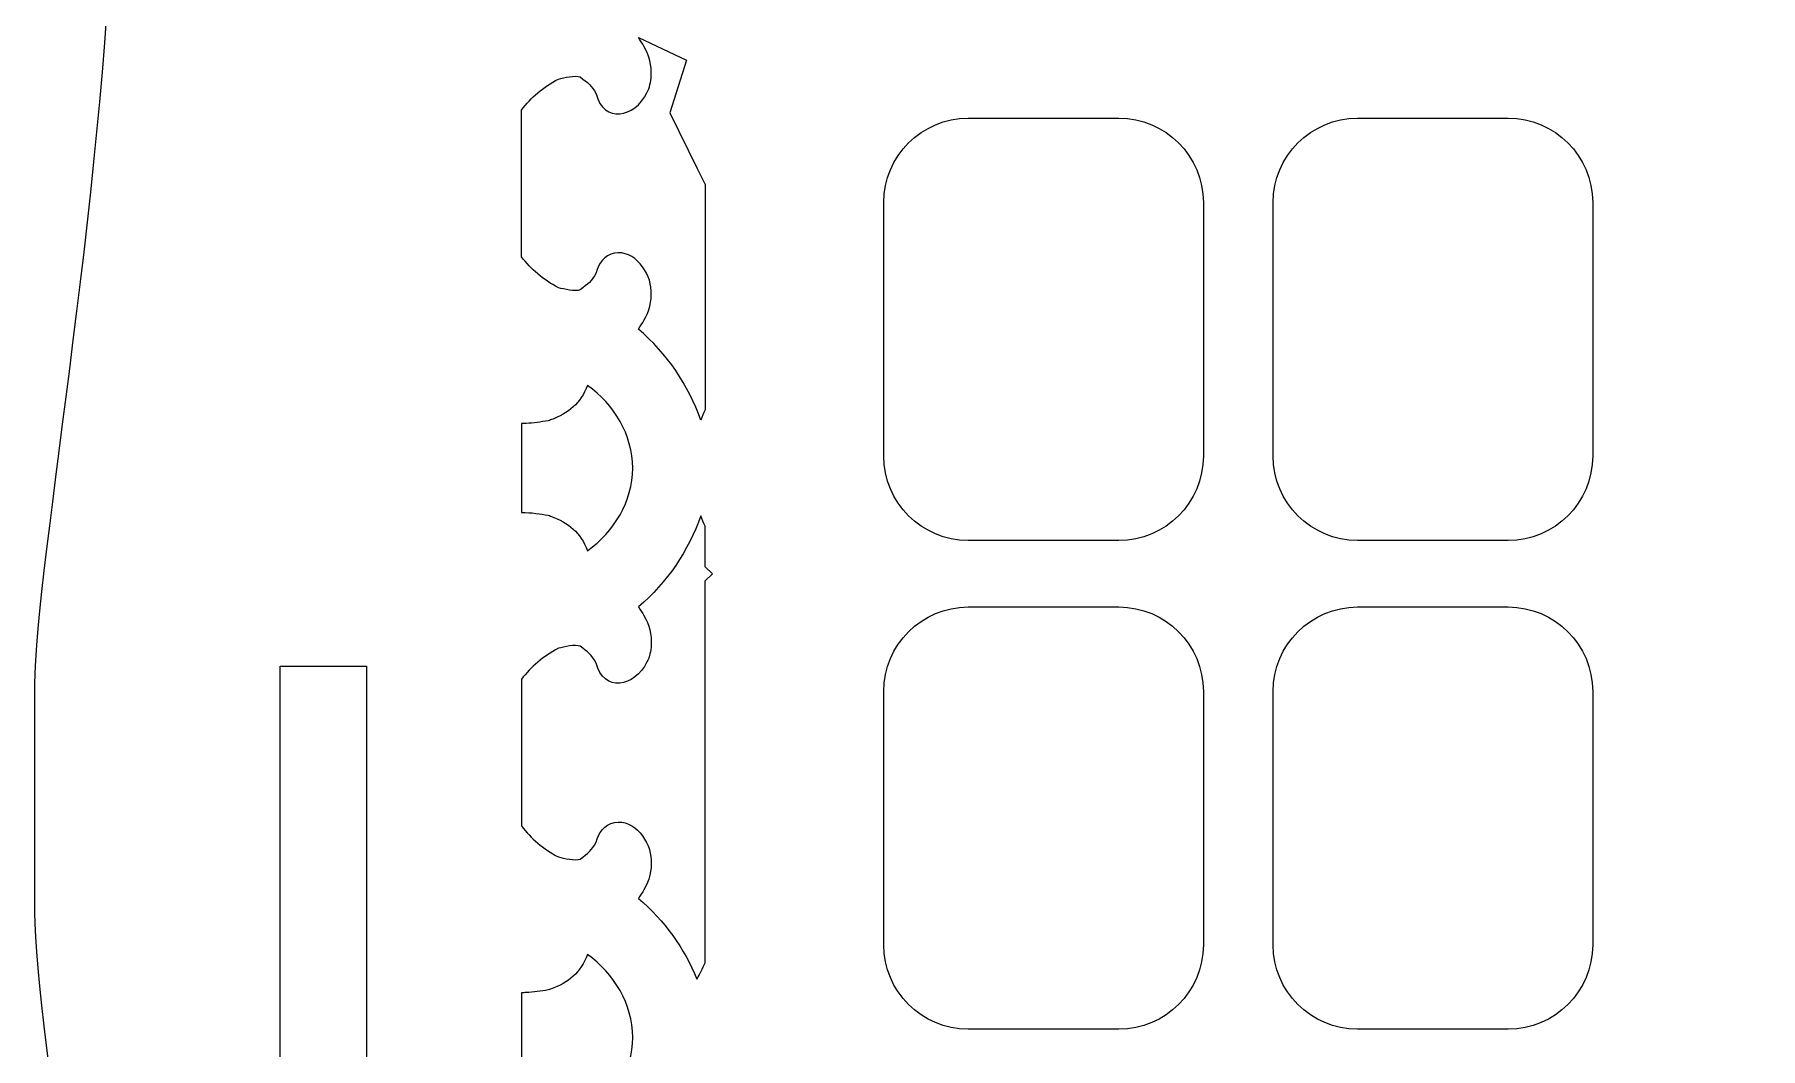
# Model space of a CAD drawing. Header units: centimetres. Extents: x -20.7 to 20.7, y -27.6 to 27.6.
# Drawn here: x -5.86 to -0.25, y -7.06 to -3.76 of the extents above; entities that cross this region are included whole.
import ezdxf

# ---------------------------------------------------------------- set-up
doc = ezdxf.new("R2010")
doc.units = ezdxf.units.CM
doc.header["$MEASUREMENT"] = 0
doc.layers.add('layer 1', color=7, linetype='Continuous')

msp = doc.modelspace()

# ---------------------------------------------------------------- linework, layer by layer
at = {"layer": 'layer 1', "lineweight": 9}
for points, knots in [([(0.18348, 4.29435), (0.18348, 4.29435), (0.83152, 4.29435), (0.83152, 4.29435), (0.83152, 4.29435), (1.03522, 4.29435), (1.20185, 4.12771), (1.20185, 3.92402), (1.20185, 3.92402), (1.20185, 3.92402), (1.20185, 3.92401), (1.20185, 3.92401), (1.20185, 3.92401), (1.20185, 3.7567), (1.08941, 3.61441), (0.93636, 3.56891), (0.93636, 3.56891), (0.93636, 3.56891), (0.95127, 3.55368), (0.95127, 3.55368), (0.95127, 3.55368), (0.95127, 3.55368), (1.11499, 3.38653), (1.11499, 3.38653), (1.11499, 3.38653), (1.11499, 3.38653), (6.86646, -2.48583), (6.86646, -2.48583), (6.86646, -2.48583), (6.86646, -2.48583), (6.86646, -2.98583), (6.86646, -2.98583), (6.86646, -2.98583), (6.86646, -3.12709), (6.75453, -3.2416), (6.61646, -3.2416), (6.61646, -3.2416), (6.61646, -4.12557), (6.86646, -5.4973), (6.86646, -5.86653), (6.86646, -5.86653), (6.86646, -5.86653), (6.86646, -6.60512), (6.86646, -6.60512), (6.86646, -6.60512), (6.86646, -6.97435), (6.61646, -8.34608), (6.61646, -9.23005), (6.61646, -9.23005), (6.75453, -9.23005), (6.86646, -9.34456), (6.86646, -9.48582), (6.86646, -9.48582), (6.86646, -9.48582), (6.86646, -9.98582), (6.86646, -9.98582), (6.86646, -9.98582), (6.86646, -9.98582), (6.61646, -9.98582), (6.61646, -9.98582), (6.61646, -9.98582), (6.61646, -9.98582), (6.3739, -9.98582), (6.3739, -9.98582), (6.3739, -9.98582), (6.3739, -9.98582), (6.06823, -9.98601), (6.06823, -9.98601), (6.06823, -9.98601), (6.06823, -9.98601), (6.06823, -5.81328), (6.06823, -5.81328), (6.06823, -5.81328), (6.06823, -5.81328), (5.78823, -5.81328), (5.78823, -5.81328), (5.78823, -5.81328), (5.78823, -5.81328), (5.78823, -9.98619), (5.78823, -9.98619), (5.78823, -9.98619), (5.78823, -9.98619), (-4.78089, -9.9929), (-4.78089, -9.9929), (-4.78089, -9.9929), (-4.78089, -9.9929), (-4.78089, -5.81328), (-4.78089, -5.81328), (-4.78089, -5.81328), (-4.78089, -5.81328), (-5.06089, -5.81328), (-5.06089, -5.81328), (-5.06089, -5.81328), (-5.06089, -5.81328), (-5.06089, -9.99308), (-5.06089, -9.99308), (-5.06089, -9.99308), (-5.06089, -9.99308), (-5.36247, -9.99327), (-5.36247, -9.99327), (-5.36247, -9.99327), (-5.36247, -9.99327), (-5.60912, -9.99327), (-5.60912, -9.99327), (-5.60912, -9.99327), (-5.60912, -9.99327), (-5.85912, -9.99327), (-5.85912, -9.99327), (-5.85912, -9.99327), (-5.85912, -9.99327), (-5.85912, -9.49327), (-5.85912, -9.49327), (-5.85912, -9.49327), (-5.85912, -9.35201), (-5.74719, -9.2375), (-5.60912, -9.2375), (-5.60912, -9.2375), (-5.60912, -8.35353), (-5.85912, -6.9818), (-5.85912, -6.61257), (-5.85912, -6.61257), (-5.85912, -6.61257), (-5.85912, -5.87398), (-5.85912, -5.87398), (-5.85912, -5.87398), (-5.85912, -5.50475), (-5.60912, -4.13302), (-5.60912, -3.24905), (-5.60912, -3.24905), (-5.74719, -3.24905), (-5.85912, -3.13454), (-5.85912, -2.99328), (-5.85912, -2.99328), (-5.85912, -2.99328), (-5.85912, -2.49328), (-5.85912, -2.49328), (-5.85912, -2.49328), (-5.85912, -2.49328), (0.03967, 3.52912), (0.03967, 3.52912), (0.03967, 3.52912), (0.03967, 3.52912), (0.07864, 3.56892), (0.07864, 3.56892), (0.07864, 3.56892), (-0.07442, 3.61442), (-0.18685, 3.75669), (-0.18685, 3.92401), (-0.18685, 3.92401), (-0.18685, 3.92401), (-0.18685, 3.92402), (-0.18685, 3.92402), (-0.18685, 3.92402), (-0.18685, 4.12771), (-0.02022, 4.29435), (0.18348, 4.29435)], [0, 0, 0, 0, 0.025, 0.025, 0.025, 0.025, 0.05, 0.05, 0.05, 0.05, 0.075, 0.075, 0.075, 0.075, 0.1, 0.1, 0.1, 0.1, 0.125, 0.125, 0.125, 0.125, 0.15, 0.15, 0.15, 0.15, 0.175, 0.175, 0.175, 0.175, 0.2, 0.2, 0.2, 0.2, 0.225, 0.225, 0.225, 0.225, 0.25, 0.25, 0.25, 0.25, 0.275, 0.275, 0.275, 0.275, 0.3, 0.3, 0.3, 0.3, 0.325, 0.325, 0.325, 0.325, 0.35, 0.35, 0.35, 0.35, 0.375, 0.375, 0.375, 0.375, 0.4, 0.4, 0.4, 0.4, 0.425, 0.425, 0.425, 0.425, 0.45, 0.45, 0.45, 0.45, 0.475, 0.475, 0.475, 0.475, 0.5, 0.5, 0.5, 0.5, 0.525, 0.525, 0.525, 0.525, 0.55, 0.55, 0.55, 0.55, 0.575, 0.575, 0.575, 0.575, 0.6, 0.6, 0.6, 0.6, 0.625, 0.625, 0.625, 0.625, 0.65, 0.65, 0.65, 0.65, 0.675, 0.675, 0.675, 0.675, 0.7, 0.7, 0.7, 0.7, 0.725, 0.725, 0.725, 0.725, 0.75, 0.75, 0.75, 0.75, 0.775, 0.775, 0.775, 0.775, 0.8, 0.8, 0.8, 0.8, 0.825, 0.825, 0.825, 0.825, 0.85, 0.85, 0.85, 0.85, 0.875, 0.875, 0.875, 0.875, 0.9, 0.9, 0.9, 0.9, 0.925, 0.925, 0.925, 0.925, 0.95, 0.95, 0.95, 0.95, 1, 1, 1, 1]), ([(-3.89728, -3.77109), (-3.89109, -3.78046), (-3.88415, -3.79012), (-3.8791, -3.79933), (-3.8791, -3.79933), (-3.86248, -3.82958), (-3.85335, -3.86137), (-3.85553, -3.89605), (-3.85553, -3.89605), (-3.8559, -3.91482), (-3.86114, -3.93345), (-3.86934, -3.95026), (-3.86934, -3.95026), (-3.90924, -4.03198), (-4.0106, -4.05029), (-4.0347, -3.95367), (-4.0347, -3.95367), (-4.04819, -3.92693), (-4.06242, -3.91747), (-4.08584, -3.899), (-4.08584, -3.899), (-4.10231, -3.89261), (-4.13904, -3.90082), (-4.15686, -3.90568), (-4.15686, -3.90568), (-4.20657, -3.93154), (-4.24615, -3.96597), (-4.27706, -4.00646), (-4.27706, -4.00646), (-4.27706, -4.00646), (-4.27706, -4.48304), (-4.27706, -4.48304), (-4.27706, -4.48304), (-4.24614, -4.52353), (-4.20657, -4.55796), (-4.15685, -4.58382), (-4.15685, -4.58382), (-4.13904, -4.58868), (-4.1023, -4.5969), (-4.08585, -4.59051), (-4.08585, -4.59051), (-4.06238, -4.57201), (-4.04816, -4.56256), (-4.03465, -4.53574), (-4.03465, -4.53574), (-4.02679, -4.50513), (-4.00799, -4.47827), (-3.9748, -4.47165), (-3.9748, -4.47165), (-3.91044, -4.4588), (-3.85684, -4.53507), (-3.85553, -4.5934), (-3.85553, -4.5934), (-3.85334, -4.6281), (-3.86247, -4.6599), (-3.87909, -4.69018), (-3.87909, -4.69018), (-3.88413, -4.69935), (-3.89104, -4.70898), (-3.89727, -4.71843), (-3.89727, -4.71843), (-3.80232, -4.79819), (-3.73565, -4.89917), (-3.69402, -5.01451), (-3.69402, -5.01451), (-3.68984, -5.00293), (-3.6854, -4.99149), (-3.68071, -4.9802), (-3.68071, -4.9802), (-3.68071, -4.9802), (-3.68071, -4.2484), (-3.68071, -4.2484), (-3.68071, -4.2484), (-3.68892, -4.23068), (-3.69798, -4.21307), (-3.70625, -4.19631), (-3.70625, -4.19631), (-3.70625, -4.19631), (-3.79546, -4.01568), (-3.79546, -4.01568), (-3.79546, -4.01568), (-3.79546, -4.01568), (-3.74116, -3.84461), (-3.74116, -3.84461), (-3.74116, -3.84461), (-3.74116, -3.84461), (-3.89728, -3.77109), (-3.89728, -3.77109)], [0, 0, 0, 0, 0.0434783, 0.0434783, 0.0434783, 0.0434783, 0.0869565, 0.0869565, 0.0869565, 0.0869565, 0.1304348, 0.1304348, 0.1304348, 0.1304348, 0.173913, 0.173913, 0.173913, 0.173913, 0.2173913, 0.2173913, 0.2173913, 0.2173913, 0.2608696, 0.2608696, 0.2608696, 0.2608696, 0.3043478, 0.3043478, 0.3043478, 0.3043478, 0.3478261, 0.3478261, 0.3478261, 0.3478261, 0.3913043, 0.3913043, 0.3913043, 0.3913043, 0.4347826, 0.4347826, 0.4347826, 0.4347826, 0.4782609, 0.4782609, 0.4782609, 0.4782609, 0.5217391, 0.5217391, 0.5217391, 0.5217391, 0.5652174, 0.5652174, 0.5652174, 0.5652174, 0.6086957, 0.6086957, 0.6086957, 0.6086957, 0.6521739, 0.6521739, 0.6521739, 0.6521739, 0.6956522, 0.6956522, 0.6956522, 0.6956522, 0.7391304, 0.7391304, 0.7391304, 0.7391304, 0.7826087, 0.7826087, 0.7826087, 0.7826087, 0.826087, 0.826087, 0.826087, 0.826087, 0.8695652, 0.8695652, 0.8695652, 0.8695652, 0.9130435, 0.9130435, 0.9130435, 0.9130435, 1, 1, 1, 1]), ([(-2.82569, -5.40501), (-2.63637, -5.40501), (-2.3361, -5.40501), (-2.3361, -5.40501), (-2.3361, -5.40501), (-2.3361, -5.40501), (-2.3361, -5.40501), (-2.3361, -5.40501), (-2.3361, -5.40501), (-2.18514, -5.40501), (-2.06162, -5.28149), (-2.06162, -5.13054), (-2.06162, -5.13054), (-2.06162, -5.13054), (-2.06162, -5.13054), (-2.06162, -5.13054), (-2.06162, -5.13054), (-2.06162, -5.13054), (-2.06162, -4.30713), (-2.06162, -4.30713), (-2.06162, -4.30713), (-2.06162, -4.30713), (-2.06162, -4.30713), (-2.06162, -4.30713), (-2.06162, -4.30713), (-2.06162, -4.15618), (-2.18514, -4.03267), (-2.3361, -4.03267), (-2.3361, -4.03267), (-2.3361, -4.03267), (-2.63637, -4.03267), (-2.8257, -4.03267), (-2.8257, -4.03267), (-2.8257, -4.03267), (-2.8257, -4.03267), (-2.8257, -4.03267), (-2.8257, -4.03267), (-2.97665, -4.03267), (-3.10016, -4.15618), (-3.10016, -4.30713), (-3.10016, -4.30713), (-3.10016, -4.30713), (-3.10016, -4.30713), (-3.10016, -4.30713), (-3.10016, -4.30713), (-3.10016, -4.30713), (-3.10016, -5.13054), (-3.10016, -5.13054), (-3.10016, -5.13054), (-3.10016, -5.13054), (-3.10016, -5.13054), (-3.10016, -5.13054), (-3.10016, -5.13054), (-3.10016, -5.28149), (-2.97665, -5.40501), (-2.82569, -5.40501)], [0, 0, 0, 0, 0.0666667, 0.0666667, 0.0666667, 0.0666667, 0.1333333, 0.1333333, 0.1333333, 0.1333333, 0.2, 0.2, 0.2, 0.2, 0.2666667, 0.2666667, 0.2666667, 0.2666667, 0.3333333, 0.3333333, 0.3333333, 0.3333333, 0.4, 0.4, 0.4, 0.4, 0.4666667, 0.4666667, 0.4666667, 0.4666667, 0.5333333, 0.5333333, 0.5333333, 0.5333333, 0.6, 0.6, 0.6, 0.6, 0.6666667, 0.6666667, 0.6666667, 0.6666667, 0.7333333, 0.7333333, 0.7333333, 0.7333333, 0.8, 0.8, 0.8, 0.8, 0.8666667, 0.8666667, 0.8666667, 0.8666667, 1, 1, 1, 1]), ([(-1.56075, -5.40501), (-1.37143, -5.40501), (-1.07115, -5.40501), (-1.07115, -5.40501), (-1.07115, -5.40501), (-1.07115, -5.40501), (-1.07115, -5.40501), (-1.07115, -5.40501), (-1.07115, -5.40501), (-0.92019, -5.40501), (-0.79668, -5.28149), (-0.79668, -5.13054), (-0.79668, -5.13054), (-0.79668, -5.13054), (-0.79668, -5.13054), (-0.79668, -5.13054), (-0.79668, -5.13054), (-0.79668, -5.13054), (-0.79668, -4.30713), (-0.79668, -4.30713), (-0.79668, -4.30713), (-0.79668, -4.30713), (-0.79668, -4.30713), (-0.79668, -4.30713), (-0.79668, -4.30713), (-0.79668, -4.15618), (-0.9202, -4.03267), (-1.07115, -4.03267), (-1.07115, -4.03267), (-1.07115, -4.03267), (-1.37143, -4.03267), (-1.56075, -4.03267), (-1.56075, -4.03267), (-1.56075, -4.03267), (-1.56075, -4.03267), (-1.56075, -4.03267), (-1.56075, -4.03267), (-1.7117, -4.03267), (-1.83521, -4.15618), (-1.83521, -4.30713), (-1.83521, -4.30713), (-1.83521, -4.30713), (-1.83521, -4.30713), (-1.83521, -4.30713), (-1.83521, -4.30713), (-1.83521, -4.30713), (-1.83521, -5.13054), (-1.83521, -5.13054), (-1.83521, -5.13054), (-1.83521, -5.13054), (-1.83521, -5.13054), (-1.83521, -5.13054), (-1.83521, -5.13054), (-1.83521, -5.28149), (-1.7117, -5.40501), (-1.56075, -5.40501)], [0, 0, 0, 0, 0.0666667, 0.0666667, 0.0666667, 0.0666667, 0.1333333, 0.1333333, 0.1333333, 0.1333333, 0.2, 0.2, 0.2, 0.2, 0.2666667, 0.2666667, 0.2666667, 0.2666667, 0.3333333, 0.3333333, 0.3333333, 0.3333333, 0.4, 0.4, 0.4, 0.4, 0.4666667, 0.4666667, 0.4666667, 0.4666667, 0.5333333, 0.5333333, 0.5333333, 0.5333333, 0.6, 0.6, 0.6, 0.6, 0.6666667, 0.6666667, 0.6666667, 0.6666667, 0.7333333, 0.7333333, 0.7333333, 0.7333333, 0.8, 0.8, 0.8, 0.8, 0.8666667, 0.8666667, 0.8666667, 0.8666667, 1, 1, 1, 1]), ([(-4.27706, -5.02483), (-4.27189, -5.02483), (-4.2668, -5.02469), (-4.26187, -5.02447), (-4.26187, -5.02447), (-4.23825, -5.0234), (-4.21373, -5.02023), (-4.19048, -5.01578), (-4.19048, -5.01578), (-4.19048, -5.01578), (-4.1863, -5.01497), (-4.1863, -5.01497), (-4.1863, -5.01497), (-4.1863, -5.01497), (-4.18231, -5.01348), (-4.18231, -5.01348), (-4.18231, -5.01348), (-4.1233, -4.99132), (-4.08539, -4.96018), (-4.06261, -4.9009), (-4.06261, -4.9009), (-3.97575, -4.96308), (-3.91649, -5.06113), (-3.91544, -5.16999), (-3.91544, -5.16999), (-3.91649, -5.27799), (-3.97575, -5.37596), (-4.06261, -5.43813), (-4.06261, -5.43813), (-4.0854, -5.37884), (-4.1233, -5.3477), (-4.18232, -5.32555), (-4.18232, -5.32555), (-4.18232, -5.32555), (-4.18629, -5.32406), (-4.18629, -5.32406), (-4.18629, -5.32406), (-4.18629, -5.32406), (-4.19045, -5.32326), (-4.19045, -5.32326), (-4.19045, -5.32326), (-4.21376, -5.31878), (-4.24581, -5.3136), (-4.27706, -5.31399), (-4.27706, -5.31399), (-4.27706, -5.31399), (-4.27706, -5.02483), (-4.27706, -5.02483)], [0, 0, 0, 0, 0.0769231, 0.0769231, 0.0769231, 0.0769231, 0.1538462, 0.1538462, 0.1538462, 0.1538462, 0.2307692, 0.2307692, 0.2307692, 0.2307692, 0.3076923, 0.3076923, 0.3076923, 0.3076923, 0.3846154, 0.3846154, 0.3846154, 0.3846154, 0.4615385, 0.4615385, 0.4615385, 0.4615385, 0.5384615, 0.5384615, 0.5384615, 0.5384615, 0.6153846, 0.6153846, 0.6153846, 0.6153846, 0.6923077, 0.6923077, 0.6923077, 0.6923077, 0.7692308, 0.7692308, 0.7692308, 0.7692308, 0.8461538, 0.8461538, 0.8461538, 0.8461538, 1, 1, 1, 1]), ([(-4.27706, -5.85598), (-4.24614, -5.81549), (-4.20657, -5.78106), (-4.15685, -5.7552), (-4.15685, -5.7552), (-4.13904, -5.75034), (-4.1023, -5.74211), (-4.08585, -5.74852), (-4.08585, -5.74852), (-4.06241, -5.767), (-4.04819, -5.77643), (-4.0347, -5.8032), (-4.0347, -5.8032), (-4.0106, -5.89981), (-3.90923, -5.8815), (-3.86935, -5.79978), (-3.86935, -5.79978), (-3.86114, -5.78297), (-3.8559, -5.76434), (-3.85553, -5.74557), (-3.85553, -5.74557), (-3.85335, -5.71089), (-3.86248, -5.6791), (-3.87909, -5.64884), (-3.87909, -5.64884), (-3.88415, -5.63963), (-3.89109, -5.62997), (-3.89728, -5.6206), (-3.89728, -5.6206), (-3.80233, -5.54084), (-3.73565, -5.43986), (-3.69402, -5.32452), (-3.69402, -5.32452), (-3.68984, -5.3361), (-3.6854, -5.34753), (-3.68071, -5.35882), (-3.68071, -5.35882), (-3.68071, -5.35882), (-3.68071, -5.49026), (-3.68071, -5.49026), (-3.68071, -5.49026), (-3.68071, -5.49026), (-3.65615, -5.51297), (-3.65615, -5.51297), (-3.65615, -5.51297), (-3.65615, -5.51297), (-3.68071, -5.53568), (-3.68071, -5.53568), (-3.68071, -5.53568), (-3.68071, -5.53568), (-3.68071, -6.77754), (-3.68071, -6.77754), (-3.68071, -6.77754), (-3.68892, -6.79526), (-3.69798, -6.81287), (-3.70625, -6.82963), (-3.70625, -6.82963), (-3.70625, -6.82963), (-3.70685, -6.83085), (-3.70685, -6.83085), (-3.70685, -6.83085), (-3.74886, -6.72929), (-3.81154, -6.63997), (-3.89727, -6.56795), (-3.89727, -6.56795), (-3.89105, -6.55851), (-3.88414, -6.54887), (-3.8791, -6.5397), (-3.8791, -6.5397), (-3.86247, -6.50943), (-3.85334, -6.47763), (-3.85553, -6.44293), (-3.85553, -6.44293), (-3.85684, -6.38459), (-3.91043, -6.30832), (-3.9748, -6.32117), (-3.9748, -6.32117), (-4.00799, -6.32779), (-4.02679, -6.35465), (-4.03465, -6.38526), (-4.03465, -6.38526), (-4.04816, -6.41208), (-4.06238, -6.42153), (-4.08584, -6.44002), (-4.08584, -6.44002), (-4.10231, -6.44641), (-4.13903, -6.4382), (-4.15686, -6.43334), (-4.15686, -6.43334), (-4.20657, -6.40748), (-4.24615, -6.37305), (-4.27706, -6.33256), (-4.27706, -6.33256), (-4.27706, -6.33256), (-4.27706, -5.85598), (-4.27706, -5.85598)], [0, 0, 0, 0, 0.04, 0.04, 0.04, 0.04, 0.08, 0.08, 0.08, 0.08, 0.12, 0.12, 0.12, 0.12, 0.16, 0.16, 0.16, 0.16, 0.2, 0.2, 0.2, 0.2, 0.24, 0.24, 0.24, 0.24, 0.28, 0.28, 0.28, 0.28, 0.32, 0.32, 0.32, 0.32, 0.36, 0.36, 0.36, 0.36, 0.4, 0.4, 0.4, 0.4, 0.44, 0.44, 0.44, 0.44, 0.48, 0.48, 0.48, 0.48, 0.52, 0.52, 0.52, 0.52, 0.56, 0.56, 0.56, 0.56, 0.6, 0.6, 0.6, 0.6, 0.64, 0.64, 0.64, 0.64, 0.68, 0.68, 0.68, 0.68, 0.72, 0.72, 0.72, 0.72, 0.76, 0.76, 0.76, 0.76, 0.8, 0.8, 0.8, 0.8, 0.84, 0.84, 0.84, 0.84, 0.88, 0.88, 0.88, 0.88, 0.92, 0.92, 0.92, 0.92, 1, 1, 1, 1]), ([(-2.82569, -6.99326), (-2.63637, -6.99326), (-2.3361, -6.99326), (-2.3361, -6.99326), (-2.3361, -6.99326), (-2.3361, -6.99326), (-2.3361, -6.99326), (-2.3361, -6.99326), (-2.3361, -6.99326), (-2.18514, -6.99326), (-2.06162, -6.86974), (-2.06162, -6.7188), (-2.06162, -6.7188), (-2.06162, -6.7188), (-2.06162, -6.7188), (-2.06162, -6.7188), (-2.06162, -6.7188), (-2.06162, -6.7188), (-2.06162, -5.89539), (-2.06162, -5.89539), (-2.06162, -5.89539), (-2.06162, -5.89539), (-2.06162, -5.89539), (-2.06162, -5.89539), (-2.06162, -5.89539), (-2.06162, -5.74444), (-2.18514, -5.62093), (-2.3361, -5.62093), (-2.3361, -5.62093), (-2.3361, -5.62093), (-2.63637, -5.62093), (-2.8257, -5.62093), (-2.8257, -5.62093), (-2.8257, -5.62093), (-2.8257, -5.62093), (-2.8257, -5.62093), (-2.8257, -5.62093), (-2.97665, -5.62093), (-3.10016, -5.74444), (-3.10016, -5.89539), (-3.10016, -5.89539), (-3.10016, -5.89539), (-3.10016, -5.89539), (-3.10016, -5.89539), (-3.10016, -5.89539), (-3.10016, -5.89539), (-3.10016, -6.7188), (-3.10016, -6.7188), (-3.10016, -6.7188), (-3.10016, -6.7188), (-3.10016, -6.7188), (-3.10016, -6.7188), (-3.10016, -6.7188), (-3.10016, -6.86974), (-2.97665, -6.99326), (-2.82569, -6.99326)], [0, 0, 0, 0, 0.0666667, 0.0666667, 0.0666667, 0.0666667, 0.1333333, 0.1333333, 0.1333333, 0.1333333, 0.2, 0.2, 0.2, 0.2, 0.2666667, 0.2666667, 0.2666667, 0.2666667, 0.3333333, 0.3333333, 0.3333333, 0.3333333, 0.4, 0.4, 0.4, 0.4, 0.4666667, 0.4666667, 0.4666667, 0.4666667, 0.5333333, 0.5333333, 0.5333333, 0.5333333, 0.6, 0.6, 0.6, 0.6, 0.6666667, 0.6666667, 0.6666667, 0.6666667, 0.7333333, 0.7333333, 0.7333333, 0.7333333, 0.8, 0.8, 0.8, 0.8, 0.8666667, 0.8666667, 0.8666667, 0.8666667, 1, 1, 1, 1]), ([(-1.56075, -6.99326), (-1.37143, -6.99326), (-1.07115, -6.99326), (-1.07115, -6.99326), (-1.07115, -6.99326), (-1.07115, -6.99326), (-1.07115, -6.99326), (-1.07115, -6.99326), (-1.07115, -6.99326), (-0.92019, -6.99326), (-0.79668, -6.86975), (-0.79668, -6.7188), (-0.79668, -6.7188), (-0.79668, -6.7188), (-0.79668, -6.7188), (-0.79668, -6.7188), (-0.79668, -6.7188), (-0.79668, -6.7188), (-0.79668, -5.89539), (-0.79668, -5.89539), (-0.79668, -5.89539), (-0.79668, -5.89539), (-0.79668, -5.89539), (-0.79668, -5.89539), (-0.79668, -5.89539), (-0.79668, -5.74444), (-0.9202, -5.62093), (-1.07115, -5.62093), (-1.07115, -5.62093), (-1.07115, -5.62093), (-1.37143, -5.62093), (-1.56075, -5.62093), (-1.56075, -5.62093), (-1.56075, -5.62093), (-1.56075, -5.62093), (-1.56075, -5.62093), (-1.56075, -5.62093), (-1.7117, -5.62093), (-1.83521, -5.74444), (-1.83521, -5.89539), (-1.83521, -5.89539), (-1.83521, -5.89539), (-1.83521, -5.89539), (-1.83521, -5.89539), (-1.83521, -5.89539), (-1.83521, -5.89539), (-1.83521, -6.7188), (-1.83521, -6.7188), (-1.83521, -6.7188), (-1.83521, -6.7188), (-1.83521, -6.7188), (-1.83521, -6.7188), (-1.83521, -6.7188), (-1.83521, -6.86975), (-1.7117, -6.99326), (-1.56075, -6.99326)], [0, 0, 0, 0, 0.0666667, 0.0666667, 0.0666667, 0.0666667, 0.1333333, 0.1333333, 0.1333333, 0.1333333, 0.2, 0.2, 0.2, 0.2, 0.2666667, 0.2666667, 0.2666667, 0.2666667, 0.3333333, 0.3333333, 0.3333333, 0.3333333, 0.4, 0.4, 0.4, 0.4, 0.4666667, 0.4666667, 0.4666667, 0.4666667, 0.5333333, 0.5333333, 0.5333333, 0.5333333, 0.6, 0.6, 0.6, 0.6, 0.6666667, 0.6666667, 0.6666667, 0.6666667, 0.7333333, 0.7333333, 0.7333333, 0.7333333, 0.8, 0.8, 0.8, 0.8, 0.8666667, 0.8666667, 0.8666667, 0.8666667, 1, 1, 1, 1]), ([(-4.27706, -6.87436), (-4.27189, -6.87436), (-4.26679, -6.87422), (-4.26186, -6.874), (-4.26186, -6.874), (-4.23825, -6.87292), (-4.21367, -6.86976), (-4.19042, -6.86528), (-4.19042, -6.86528), (-4.19042, -6.86528), (-4.18627, -6.86447), (-4.18627, -6.86447), (-4.18627, -6.86447), (-4.18627, -6.86447), (-4.18231, -6.86299), (-4.18231, -6.86299), (-4.18231, -6.86299), (-4.1233, -6.84083), (-4.08539, -6.8097), (-4.06261, -6.75041), (-4.06261, -6.75041), (-3.97576, -6.81259), (-3.91649, -6.91064), (-3.91544, -7.0195), (-3.91544, -7.0195), (-3.91649, -7.1275), (-3.97575, -7.22547), (-4.0626, -7.28765), (-4.0626, -7.28765), (-4.08539, -7.22836), (-4.1233, -7.19723), (-4.1823, -7.17506), (-4.1823, -7.17506), (-4.1823, -7.17506), (-4.18628, -7.17357), (-4.18628, -7.17357), (-4.18628, -7.17357), (-4.18628, -7.17357), (-4.19045, -7.17277), (-4.19045, -7.17277), (-4.19045, -7.17277), (-4.21376, -7.16829), (-4.2458, -7.16311), (-4.27706, -7.1635), (-4.27706, -7.1635), (-4.27706, -7.1635), (-4.27706, -6.87436), (-4.27706, -6.87436)], [0, 0, 0, 0, 0.0769231, 0.0769231, 0.0769231, 0.0769231, 0.1538462, 0.1538462, 0.1538462, 0.1538462, 0.2307692, 0.2307692, 0.2307692, 0.2307692, 0.3076923, 0.3076923, 0.3076923, 0.3076923, 0.3846154, 0.3846154, 0.3846154, 0.3846154, 0.4615385, 0.4615385, 0.4615385, 0.4615385, 0.5384615, 0.5384615, 0.5384615, 0.5384615, 0.6153846, 0.6153846, 0.6153846, 0.6153846, 0.6923077, 0.6923077, 0.6923077, 0.6923077, 0.7692308, 0.7692308, 0.7692308, 0.7692308, 0.8461538, 0.8461538, 0.8461538, 0.8461538, 1, 1, 1, 1])]:
    msp.add_open_spline(points, degree=3, knots=knots, dxfattribs=at)

doc.saveas('drawing.dxf')
